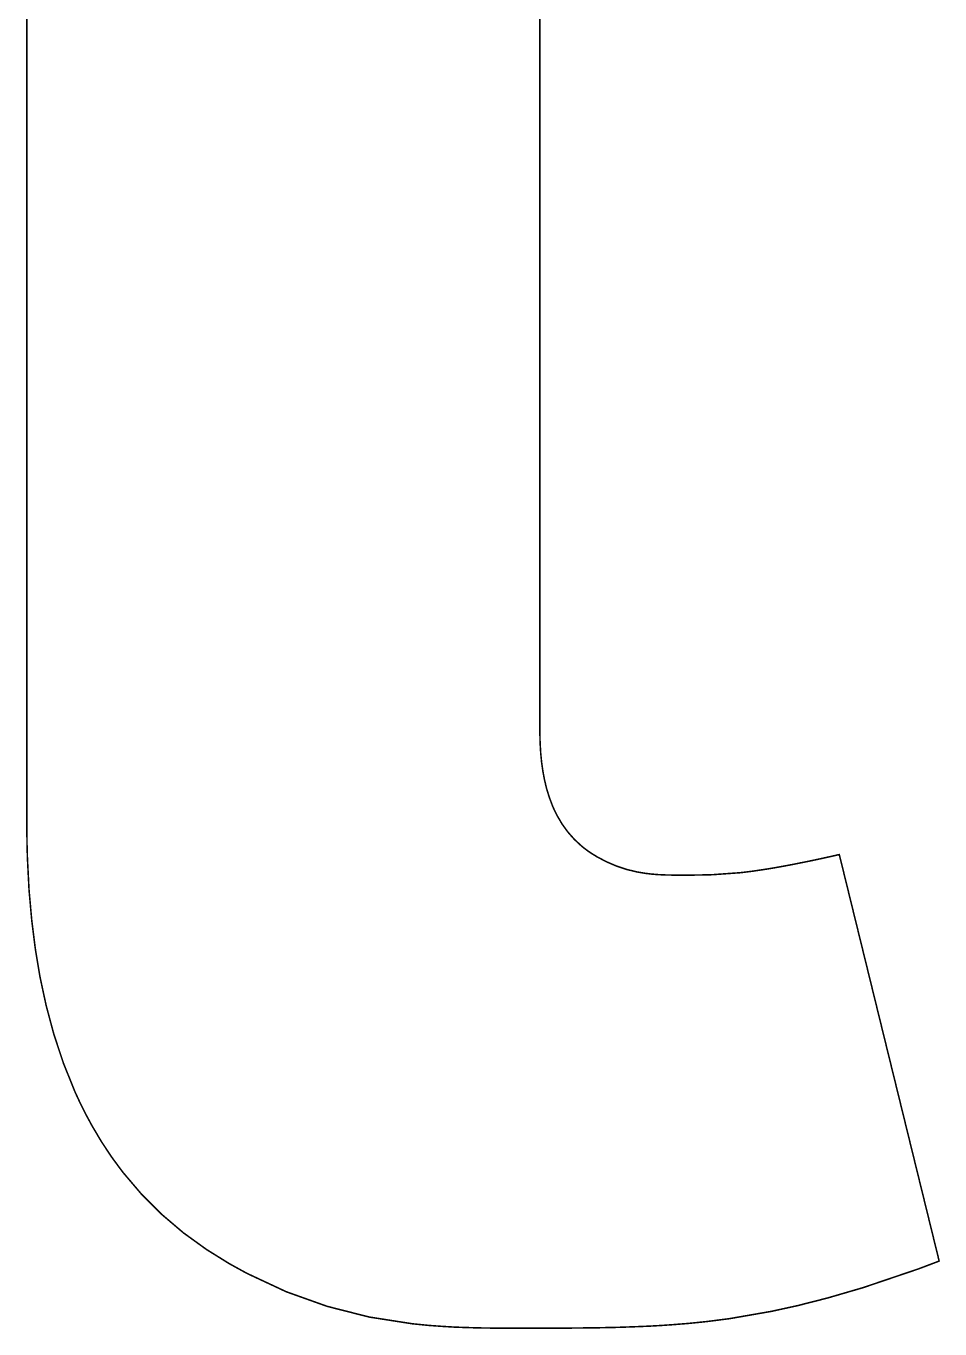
# Model space of a CAD drawing. Header units: millimetres. Extents: x 6 to 417, y 41 to 311.
# Drawn here: x 376.474 to 377.983, y 88.723 to 90.876 of the extents above; entities that cross this region are included whole.
import ezdxf

# ---------------------------------------------------------------- set-up
doc = ezdxf.new("R2010")
doc.units = ezdxf.units.MM
doc.layers.add('DrillDrawing', color=1, linetype='Continuous')

msp = doc.modelspace()

# ---------------------------------------------------------------- linework, layer by layer
at = {"layer": 'DrillDrawing', "const_width": 0.00254}
for points in [[(376.475, 89.5585), (376.475, 93.8718)], [(377.3221, 89.71), (377.3221, 93.8718)], [(377.3221, 89.7067), (377.3225, 89.691)], [(377.3225, 89.691), (377.3235, 89.6746)], [(377.3235, 89.6746), (377.325, 89.6592)], [(377.325, 89.6592), (377.3271, 89.6446)], [(377.3271, 89.6446), (377.3299, 89.6297)], [(377.3299, 89.6297), (377.3333, 89.6158)], [(377.3333, 89.6158), (377.3376, 89.6018)], [(377.3376, 89.6018), (377.3432, 89.5869)], [(377.4065, 89.5095), (377.4166, 89.5033)], [(377.8016, 89.5037), (377.8165, 89.5071)], [(377.8165, 89.5071), (377.9814, 88.8356)], [(376.4759, 89.5023), (376.4786, 89.449)], [(377.6863, 89.4815), (377.6941, 89.4827)], [(377.6941, 89.4827), (377.7025, 89.484)], [(377.7025, 89.484), (377.7112, 89.4855)], [(377.7112, 89.4855), (377.7207, 89.4872)], [(377.7207, 89.4872), (377.7304, 89.489)], [(377.7304, 89.489), (377.741, 89.491)], [(377.741, 89.491), (377.7518, 89.4932)], [(377.7518, 89.4932), (377.7635, 89.4955)], [(377.7635, 89.4955), (377.7755, 89.498)], [(377.7755, 89.498), (377.7884, 89.5008)], [(377.7884, 89.5008), (377.8016, 89.5037)], [(377.4832, 89.4782), (377.4967, 89.476)], [(377.4967, 89.476), (377.5058, 89.4749)], [(377.5058, 89.4749), (377.5128, 89.4743)], [(377.5128, 89.4743), (377.5181, 89.4739)], [(377.5181, 89.4739), (377.5225, 89.4737)], [(377.5225, 89.4737), (377.5263, 89.4735)], [(377.5263, 89.4735), (377.5297, 89.4734)], [(377.5297, 89.4734), (377.5325, 89.4733)], [(377.5325, 89.4733), (377.5348, 89.4733)], [(377.5348, 89.4733), (377.5372, 89.4733)], [(377.5372, 89.4733), (377.539, 89.4732)], [(377.539, 89.4732), (377.5408, 89.4732)], [(377.5408, 89.4732), (377.5422, 89.4732)], [(377.5422, 89.4732), (377.5436, 89.4732)], [(377.5436, 89.4732), (377.5449, 89.4732)], [(377.5449, 89.4732), (377.5459, 89.4732)], [(377.5459, 89.4732), (377.5468, 89.4732)], [(377.5468, 89.4732), (377.5477, 89.4732)], [(377.5477, 89.4732), (377.5486, 89.4732)], [(377.5486, 89.4732), (377.5495, 89.4732)], [(377.5495, 89.4732), (377.5499, 89.4732)], [(377.5499, 89.4732), (377.5503, 89.4732)], [(377.5503, 89.4732), (377.5508, 89.4732)], [(377.5508, 89.4732), (377.5512, 89.4732)], [(377.5512, 89.4732), (377.5517, 89.4732)], [(377.5517, 89.4732), (377.5521, 89.4732)], [(377.5521, 89.4732), (377.5526, 89.4732)], [(377.5526, 89.4732), (377.553, 89.4732)], [(377.553, 89.4732), (377.5535, 89.4732)], [(377.5535, 89.4732), (377.5539, 89.4732)], [(377.5539, 89.4732), (377.5543, 89.4732)], [(377.5543, 89.4732), (377.5548, 89.4732)], [(377.5548, 89.4732), (377.5552, 89.4732)], [(377.5552, 89.4732), (377.5557, 89.4732)], [(377.5557, 89.4732), (377.5561, 89.4732)], [(377.5561, 89.4732), (377.5565, 89.4732)], [(377.5565, 89.4732), (377.557, 89.4732)], [(377.557, 89.4732), (377.5574, 89.4732)], [(377.5574, 89.4732), (377.5579, 89.4732)], [(377.5579, 89.4732), (377.5587, 89.4732)], [(377.5587, 89.4732), (377.5596, 89.4732)], [(377.5596, 89.4732), (377.5605, 89.4732)], [(377.5605, 89.4732), (377.5613, 89.4732)], [(377.5613, 89.4732), (377.5622, 89.4732)], [(377.5622, 89.4732), (377.5635, 89.4732)], [(377.5635, 89.4732), (377.5648, 89.4732)], [(377.5648, 89.4732), (377.5661, 89.4732)], [(377.5661, 89.4732), (377.5673, 89.4732)], [(377.5673, 89.4732), (377.569, 89.4732)], [(377.569, 89.4732), (377.5707, 89.4732)], [(377.5707, 89.4732), (377.5729, 89.4732)], [(377.5729, 89.4732), (377.575, 89.4732)], [(377.575, 89.4732), (377.5775, 89.4732)], [(377.5775, 89.4732), (377.58, 89.4733)], [(377.58, 89.4733), (377.5829, 89.4733)], [(377.5829, 89.4733), (377.5863, 89.4733)], [(377.5863, 89.4733), (377.59, 89.4734)], [(377.59, 89.4734), (377.5946, 89.4735)], [(377.5946, 89.4735), (377.6, 89.4736)], [(377.6, 89.4736), (377.6071, 89.4738)], [(377.6071, 89.4738), (377.6531, 89.4771)], [(377.6531, 89.4771), (377.6654, 89.4786)], [(377.6654, 89.4786), (377.672, 89.4794)], [(377.672, 89.4794), (377.6788, 89.4804)], [(377.6788, 89.4804), (377.6863, 89.4815)], [(376.4786, 89.449), (376.4831, 89.3984)], [(376.4831, 89.3984), (376.4891, 89.3505)], [(376.4891, 89.3505), (376.4967, 89.3051)], [(376.4967, 89.3051), (376.5068, 89.2581)], [(376.5068, 89.2581), (376.5196, 89.2102)], [(376.5196, 89.2102), (376.5356, 89.162)], [(376.5356, 89.162), (376.5549, 89.1142)], [(376.7717, 88.8547), (376.8093, 88.8313)], [(376.8093, 88.8313), (376.8384, 88.8153)], [(377.8554, 88.7916), (377.9473, 88.8227)], [(377.9473, 88.8227), (377.9814, 88.8356)], [(377.7476, 88.762), (377.7967, 88.7745)], [(377.7967, 88.7745), (377.8554, 88.7916)], [(377.6353, 88.7405), (377.7047, 88.7526)], [(377.7047, 88.7526), (377.7476, 88.762)], [(377.1111, 88.7321), (377.139, 88.7293)], [(377.139, 88.7293), (377.1613, 88.7277)], [(377.5027, 88.7281), (377.5224, 88.7292)], [(377.5224, 88.7292), (377.5435, 88.7307)], [(377.5435, 88.7307), (377.5686, 88.7327)], [(377.5686, 88.7327), (377.5978, 88.7357)], [(377.5978, 88.7357), (377.6353, 88.7405)], [(377.1613, 88.7277), (377.18, 88.7266)], [(377.18, 88.7266), (377.1951, 88.726)], [(377.1951, 88.726), (377.2084, 88.7256)], [(377.2084, 88.7256), (377.2183, 88.7253)], [(377.2183, 88.7253), (377.2281, 88.7251)], [(377.2281, 88.7251), (377.2363, 88.725)], [(377.2363, 88.725), (377.2428, 88.7249)], [(377.2428, 88.7249), (377.2493, 88.7249)], [(377.2493, 88.7249), (377.2541, 88.7248)], [(377.2541, 88.7248), (377.2589, 88.7248)], [(377.2589, 88.7248), (377.2637, 88.7248)], [(377.2637, 88.7248), (377.2669, 88.7248)], [(377.2669, 88.7248), (377.2701, 88.7248)], [(377.2701, 88.7248), (377.2733, 88.7248)], [(377.2733, 88.7248), (377.2765, 88.7248)], [(377.2765, 88.7248), (377.2796, 88.7248)], [(377.2796, 88.7248), (377.2812, 88.7248)], [(377.2812, 88.7248), (377.2828, 88.7248)], [(377.2828, 88.7248), (377.2844, 88.7248)], [(377.2844, 88.7248), (377.286, 88.7248)], [(377.286, 88.7248), (377.2875, 88.7248)], [(377.2875, 88.7248), (377.2891, 88.7248)], [(377.2891, 88.7248), (377.2907, 88.7248)], [(377.2907, 88.7248), (377.2923, 88.7248)], [(377.2923, 88.7248), (377.2938, 88.7248)], [(377.2938, 88.7248), (377.2954, 88.7248)], [(377.2954, 88.7248), (377.297, 88.7248)], [(377.297, 88.7248), (377.2985, 88.7248)], [(377.2985, 88.7248), (377.3001, 88.7248)], [(377.3001, 88.7248), (377.3017, 88.7248)], [(377.3017, 88.7248), (377.3032, 88.7248)], [(377.3032, 88.7248), (377.3048, 88.7248)], [(377.3048, 88.7248), (377.3063, 88.7248)], [(377.3063, 88.7248), (377.3079, 88.7248)], [(377.3079, 88.7248), (377.3094, 88.7248)], [(377.3094, 88.7248), (377.3125, 88.7248)], [(377.3125, 88.7248), (377.3156, 88.7248)], [(377.3156, 88.7248), (377.3187, 88.7248)], [(377.3187, 88.7248), (377.3218, 88.7248)], [(377.3218, 88.7248), (377.3249, 88.7248)], [(377.3249, 88.7248), (377.328, 88.7248)], [(377.328, 88.7248), (377.3326, 88.7248)], [(377.3326, 88.7248), (377.3372, 88.7248)], [(377.3372, 88.7248), (377.3418, 88.7248)], [(377.3418, 88.7248), (377.3463, 88.7248)], [(377.3463, 88.7248), (377.3524, 88.7248)], [(377.3524, 88.7248), (377.3584, 88.7249)], [(377.3584, 88.7249), (377.3645, 88.7249)], [(377.3645, 88.7249), (377.372, 88.7249)], [(377.372, 88.7249), (377.3794, 88.725)], [(377.3794, 88.725), (377.3884, 88.7251)], [(377.3884, 88.7251), (377.3973, 88.7252)], [(377.3973, 88.7252), (377.4076, 88.7253)], [(377.4076, 88.7253), (377.4179, 88.7254)], [(377.4179, 88.7254), (377.4295, 88.7257)], [(377.4295, 88.7257), (377.4426, 88.7259)], [(377.4426, 88.7259), (377.4556, 88.7263)], [(377.4556, 88.7263), (377.4699, 88.7268)], [(377.4699, 88.7268), (377.4856, 88.7274)], [(377.4856, 88.7274), (377.5027, 88.7281)]]:
    msp.add_lwpolyline(points, dxfattribs=at)
at = {"layer": 'DrillDrawing', "const_width": 0.00127}
for points in [[(377.3215, 89.71, 1), (377.3228, 89.71, 1)], [(377.3215, 89.71, 1), (377.3228, 89.71, 1)], [(377.3215, 89.7067, 1), (377.3228, 89.7067, 1)], [(377.3215, 89.7067, 1), (377.3228, 89.7067, 1)], [(377.3219, 89.691, 1), (377.3231, 89.691, 1)], [(377.3219, 89.691, 1), (377.3231, 89.691, 1)], [(377.3228, 89.6746, 1), (377.3241, 89.6746, 1)], [(377.3228, 89.6746, 1), (377.3241, 89.6746, 1)], [(377.3244, 89.6592, 1), (377.3256, 89.6592, 1)], [(377.3244, 89.6592, 1), (377.3256, 89.6592, 1)], [(377.3264, 89.6446, 1), (377.3277, 89.6446, 1)], [(377.3264, 89.6446, 1), (377.3277, 89.6446, 1)], [(377.3293, 89.6297, 1), (377.3306, 89.6297, 1)], [(377.3293, 89.6297, 1), (377.3306, 89.6297, 1)], [(377.3327, 89.6158, 1), (377.334, 89.6158, 1)], [(377.3327, 89.6158, 1), (377.334, 89.6158, 1)], [(377.337, 89.6018, 1), (377.3382, 89.6018, 1)], [(377.337, 89.6018, 1), (377.3382, 89.6018, 1)], [(377.3426, 89.5869, 1), (377.3439, 89.5869, 1)], [(377.3426, 89.5869, 1), (377.3439, 89.5869, 1)], [(377.3502, 89.5709, 1), (377.3515, 89.5709, 1)], [(377.3502, 89.5709, 1), (377.3515, 89.5709, 1)], [(376.4744, 89.5585, 1), (376.4756, 89.5585, 1)], [(376.4744, 89.5585, 1), (376.4756, 89.5585, 1)], [(377.3901, 89.5213, 1), (377.3913, 89.5213, 1)], [(377.3901, 89.5213, 1), (377.3913, 89.5213, 1)], [(377.4059, 89.5095, 1), (377.4071, 89.5095, 1)], [(377.4059, 89.5095, 1), (377.4071, 89.5095, 1)], [(377.8159, 89.5071, 1), (377.8171, 89.5071, 1)], [(377.8159, 89.5071, 1), (377.8171, 89.5071, 1)], [(376.4753, 89.5023, 1), (376.4766, 89.5023, 1)], [(376.4753, 89.5023, 1), (376.4766, 89.5023, 1)], [(377.4159, 89.5033, 1), (377.4172, 89.5033, 1)], [(377.4159, 89.5033, 1), (377.4172, 89.5033, 1)], [(377.6934, 89.4827, 1), (377.6947, 89.4827, 1)], [(377.6934, 89.4827, 1), (377.6947, 89.4827, 1)], [(377.7019, 89.484, 1), (377.7032, 89.484, 1)], [(377.7019, 89.484, 1), (377.7032, 89.484, 1)], [(377.7106, 89.4855, 1), (377.7118, 89.4855, 1)], [(377.7106, 89.4855, 1), (377.7118, 89.4855, 1)], [(377.72, 89.4872, 1), (377.7213, 89.4872, 1)], [(377.72, 89.4872, 1), (377.7213, 89.4872, 1)], [(377.7298, 89.489, 1), (377.731, 89.489, 1)], [(377.7298, 89.489, 1), (377.731, 89.489, 1)], [(377.7403, 89.491, 1), (377.7416, 89.491, 1)], [(377.7403, 89.491, 1), (377.7416, 89.491, 1)], [(377.7512, 89.4932, 1), (377.7524, 89.4932, 1)], [(377.7512, 89.4932, 1), (377.7524, 89.4932, 1)], [(377.7629, 89.4955, 1), (377.7641, 89.4955, 1)], [(377.7629, 89.4955, 1), (377.7641, 89.4955, 1)], [(377.7749, 89.498, 1), (377.7761, 89.498, 1)], [(377.7749, 89.498, 1), (377.7761, 89.498, 1)], [(377.7878, 89.5008, 1), (377.7891, 89.5008, 1)], [(377.7878, 89.5008, 1), (377.7891, 89.5008, 1)], [(377.801, 89.5037, 1), (377.8022, 89.5037, 1)], [(377.801, 89.5037, 1), (377.8022, 89.5037, 1)], [(377.4825, 89.4782, 1), (377.4838, 89.4782, 1)], [(377.4825, 89.4782, 1), (377.4838, 89.4782, 1)], [(377.496, 89.476, 1), (377.4973, 89.476, 1)], [(377.496, 89.476, 1), (377.4973, 89.476, 1)], [(377.5052, 89.4749, 1), (377.5064, 89.4749, 1)], [(377.5052, 89.4749, 1), (377.5064, 89.4749, 1)], [(377.5121, 89.4743, 1), (377.5134, 89.4743, 1)], [(377.5121, 89.4743, 1), (377.5134, 89.4743, 1)], [(377.5175, 89.4739, 1), (377.5188, 89.4739, 1)], [(377.5175, 89.4739, 1), (377.5188, 89.4739, 1)], [(377.5219, 89.4737, 1), (377.5231, 89.4737, 1)], [(377.5219, 89.4737, 1), (377.5231, 89.4737, 1)], [(377.5257, 89.4735, 1), (377.527, 89.4735, 1)], [(377.5257, 89.4735, 1), (377.527, 89.4735, 1)], [(377.529, 89.4734, 1), (377.5303, 89.4734, 1)], [(377.529, 89.4734, 1), (377.5303, 89.4734, 1)], [(377.5319, 89.4733, 1), (377.5331, 89.4733, 1)], [(377.5319, 89.4733, 1), (377.5331, 89.4733, 1)], [(377.5342, 89.4733, 1), (377.5355, 89.4733, 1)], [(377.5342, 89.4733, 1), (377.5355, 89.4733, 1)], [(377.5365, 89.4733, 1), (377.5378, 89.4733, 1)], [(377.5365, 89.4733, 1), (377.5378, 89.4733, 1)], [(377.5384, 89.4732, 1), (377.5396, 89.4732, 1)], [(377.5384, 89.4732, 1), (377.5396, 89.4732, 1)], [(377.5402, 89.4732, 1), (377.5415, 89.4732, 1)], [(377.5402, 89.4732, 1), (377.5415, 89.4732, 1)], [(377.5416, 89.4732, 1), (377.5429, 89.4732, 1)], [(377.5416, 89.4732, 1), (377.5429, 89.4732, 1)], [(377.543, 89.4732, 1), (377.5442, 89.4732, 1)], [(377.543, 89.4732, 1), (377.5442, 89.4732, 1)], [(377.5443, 89.4732, 1), (377.5456, 89.4732, 1)], [(377.5443, 89.4732, 1), (377.5456, 89.4732, 1)], [(377.5452, 89.4732, 1), (377.5465, 89.4732, 1)], [(377.5452, 89.4732, 1), (377.5465, 89.4732, 1)], [(377.5461, 89.4732, 1), (377.5474, 89.4732, 1)], [(377.5461, 89.4732, 1), (377.5474, 89.4732, 1)], [(377.547, 89.4732, 1), (377.5483, 89.4732, 1)], [(377.547, 89.4732, 1), (377.5483, 89.4732, 1)], [(377.5479, 89.4732, 1), (377.5492, 89.4732, 1)], [(377.5479, 89.4732, 1), (377.5492, 89.4732, 1)], [(377.5488, 89.4732, 1), (377.5501, 89.4732, 1)], [(377.5488, 89.4732, 1), (377.5501, 89.4732, 1)], [(377.5493, 89.4732, 1), (377.5505, 89.4732, 1)], [(377.5493, 89.4732, 1), (377.5505, 89.4732, 1)], [(377.5497, 89.4732, 1), (377.551, 89.4732, 1)], [(377.5497, 89.4732, 1), (377.551, 89.4732, 1)], [(377.5502, 89.4732, 1), (377.5514, 89.4732, 1)], [(377.5502, 89.4732, 1), (377.5514, 89.4732, 1)], [(377.5506, 89.4732, 1), (377.5519, 89.4732, 1)], [(377.5506, 89.4732, 1), (377.5519, 89.4732, 1)], [(377.5511, 89.4732, 1), (377.5523, 89.4732, 1)], [(377.5511, 89.4732, 1), (377.5523, 89.4732, 1)], [(377.5515, 89.4732, 1), (377.5528, 89.4732, 1)], [(377.5515, 89.4732, 1), (377.5528, 89.4732, 1)], [(377.5519, 89.4732, 1), (377.5532, 89.4732, 1)], [(377.5519, 89.4732, 1), (377.5532, 89.4732, 1)], [(377.5524, 89.4732, 1), (377.5537, 89.4732, 1)], [(377.5524, 89.4732, 1), (377.5537, 89.4732, 1)], [(377.5528, 89.4732, 1), (377.5541, 89.4732, 1)], [(377.5528, 89.4732, 1), (377.5541, 89.4732, 1)], [(377.5533, 89.4732, 1), (377.5545, 89.4732, 1)], [(377.5533, 89.4732, 1), (377.5545, 89.4732, 1)], [(377.5537, 89.4732, 1), (377.555, 89.4732, 1)], [(377.5537, 89.4732, 1), (377.555, 89.4732, 1)], [(377.5541, 89.4732, 1), (377.5554, 89.4732, 1)], [(377.5541, 89.4732, 1), (377.5554, 89.4732, 1)], [(377.5546, 89.4732, 1), (377.5559, 89.4732, 1)], [(377.5546, 89.4732, 1), (377.5559, 89.4732, 1)], [(377.555, 89.4732, 1), (377.5563, 89.4732, 1)], [(377.555, 89.4732, 1), (377.5563, 89.4732, 1)], [(377.5555, 89.4732, 1), (377.5567, 89.4732, 1)], [(377.5555, 89.4732, 1), (377.5567, 89.4732, 1)], [(377.5559, 89.4732, 1), (377.5572, 89.4732, 1)], [(377.5559, 89.4732, 1), (377.5572, 89.4732, 1)], [(377.5563, 89.4732, 1), (377.5576, 89.4732, 1)], [(377.5563, 89.4732, 1), (377.5576, 89.4732, 1)], [(377.5568, 89.4732, 1), (377.5581, 89.4732, 1)], [(377.5568, 89.4732, 1), (377.5581, 89.4732, 1)], [(377.5572, 89.4732, 1), (377.5585, 89.4732, 1)], [(377.5572, 89.4732, 1), (377.5585, 89.4732, 1)], [(377.5581, 89.4732, 1), (377.5594, 89.4732, 1)], [(377.5581, 89.4732, 1), (377.5594, 89.4732, 1)], [(377.559, 89.4732, 1), (377.5602, 89.4732, 1)], [(377.559, 89.4732, 1), (377.5602, 89.4732, 1)], [(377.5598, 89.4732, 1), (377.5611, 89.4732, 1)], [(377.5598, 89.4732, 1), (377.5611, 89.4732, 1)], [(377.5607, 89.4732, 1), (377.562, 89.4732, 1)], [(377.5607, 89.4732, 1), (377.562, 89.4732, 1)], [(377.5616, 89.4732, 1), (377.5628, 89.4732, 1)], [(377.5616, 89.4732, 1), (377.5628, 89.4732, 1)], [(377.5629, 89.4732, 1), (377.5641, 89.4732, 1)], [(377.5629, 89.4732, 1), (377.5641, 89.4732, 1)], [(377.5641, 89.4732, 1), (377.5654, 89.4732, 1)], [(377.5641, 89.4732, 1), (377.5654, 89.4732, 1)], [(377.5654, 89.4732, 1), (377.5667, 89.4732, 1)], [(377.5654, 89.4732, 1), (377.5667, 89.4732, 1)], [(377.5667, 89.4732, 1), (377.568, 89.4732, 1)], [(377.5667, 89.4732, 1), (377.568, 89.4732, 1)], [(377.5684, 89.4732, 1), (377.5697, 89.4732, 1)], [(377.5684, 89.4732, 1), (377.5697, 89.4732, 1)], [(377.5701, 89.4732, 1), (377.5714, 89.4732, 1)], [(377.5701, 89.4732, 1), (377.5714, 89.4732, 1)], [(377.5722, 89.4732, 1), (377.5735, 89.4732, 1)], [(377.5722, 89.4732, 1), (377.5735, 89.4732, 1)], [(377.5743, 89.4732, 1), (377.5756, 89.4732, 1)], [(377.5743, 89.4732, 1), (377.5756, 89.4732, 1)], [(377.5769, 89.4732, 1), (377.5781, 89.4732, 1)], [(377.5769, 89.4732, 1), (377.5781, 89.4732, 1)], [(377.5794, 89.4733, 1), (377.5806, 89.4733, 1)], [(377.5794, 89.4733, 1), (377.5806, 89.4733, 1)], [(377.5823, 89.4733, 1), (377.5836, 89.4733, 1)], [(377.5823, 89.4733, 1), (377.5836, 89.4733, 1)], [(377.5856, 89.4733, 1), (377.5869, 89.4733, 1)], [(377.5856, 89.4733, 1), (377.5869, 89.4733, 1)], [(377.5894, 89.4734, 1), (377.5906, 89.4734, 1)], [(377.5894, 89.4734, 1), (377.5906, 89.4734, 1)], [(377.5939, 89.4735, 1), (377.5952, 89.4735, 1)], [(377.5939, 89.4735, 1), (377.5952, 89.4735, 1)], [(377.5993, 89.4736, 1), (377.6006, 89.4736, 1)], [(377.5993, 89.4736, 1), (377.6006, 89.4736, 1)], [(377.6064, 89.4738, 1), (377.6077, 89.4738, 1)], [(377.6064, 89.4738, 1), (377.6077, 89.4738, 1)], [(377.6525, 89.4771, 1), (377.6538, 89.4771, 1)], [(377.6525, 89.4771, 1), (377.6538, 89.4771, 1)], [(377.6648, 89.4786, 1), (377.666, 89.4786, 1)], [(377.6648, 89.4786, 1), (377.666, 89.4786, 1)], [(377.6714, 89.4794, 1), (377.6727, 89.4794, 1)], [(377.6714, 89.4794, 1), (377.6727, 89.4794, 1)], [(377.6782, 89.4804, 1), (377.6795, 89.4804, 1)], [(377.6782, 89.4804, 1), (377.6795, 89.4804, 1)], [(377.6857, 89.4815, 1), (377.687, 89.4815, 1)], [(377.6857, 89.4815, 1), (377.687, 89.4815, 1)], [(376.478, 89.449, 1), (376.4793, 89.449, 1)], [(376.478, 89.449, 1), (376.4793, 89.449, 1)], [(376.4824, 89.3984, 1), (376.4837, 89.3984, 1)], [(376.4824, 89.3984, 1), (376.4837, 89.3984, 1)], [(376.4885, 89.3505, 1), (376.4898, 89.3505, 1)], [(376.4885, 89.3505, 1), (376.4898, 89.3505, 1)], [(376.4961, 89.3051, 1), (376.4974, 89.3051, 1)], [(376.4961, 89.3051, 1), (376.4974, 89.3051, 1)], [(376.5061, 89.2581, 1), (376.5074, 89.2581, 1)], [(376.5061, 89.2581, 1), (376.5074, 89.2581, 1)], [(376.519, 89.2102, 1), (376.5203, 89.2102, 1)], [(376.519, 89.2102, 1), (376.5203, 89.2102, 1)], [(376.5349, 89.162, 1), (376.5362, 89.162, 1)], [(376.5349, 89.162, 1), (376.5362, 89.162, 1)], [(376.5543, 89.1142, 1), (376.5556, 89.1142, 1)], [(376.5543, 89.1142, 1), (376.5556, 89.1142, 1)], [(376.5821, 89.0588, 1), (376.5834, 89.0588, 1)], [(376.5821, 89.0588, 1), (376.5834, 89.0588, 1)], [(376.6328, 88.9825, 1), (376.6341, 88.9825, 1)], [(376.6328, 88.9825, 1), (376.6341, 88.9825, 1)], [(376.7711, 88.8547, 1), (376.7723, 88.8547, 1)], [(376.7711, 88.8547, 1), (376.7723, 88.8547, 1)], [(376.8087, 88.8313, 1), (376.81, 88.8313, 1)], [(376.8087, 88.8313, 1), (376.81, 88.8313, 1)], [(376.8378, 88.8153, 1), (376.839, 88.8153, 1)], [(376.8378, 88.8153, 1), (376.839, 88.8153, 1)], [(377.9467, 88.8227, 1), (377.948, 88.8227, 1)], [(377.9467, 88.8227, 1), (377.948, 88.8227, 1)], [(377.9808, 88.8356, 1), (377.982, 88.8356, 1)], [(377.9808, 88.8356, 1), (377.982, 88.8356, 1)], [(377.7961, 88.7745, 1), (377.7973, 88.7745, 1)], [(377.7961, 88.7745, 1), (377.7973, 88.7745, 1)], [(377.8547, 88.7916, 1), (377.856, 88.7916, 1)], [(377.8547, 88.7916, 1), (377.856, 88.7916, 1)], [(377.7041, 88.7526, 1), (377.7054, 88.7526, 1)], [(377.7041, 88.7526, 1), (377.7054, 88.7526, 1)], [(377.7469, 88.762, 1), (377.7482, 88.762, 1)], [(377.7469, 88.762, 1), (377.7482, 88.762, 1)], [(377.1104, 88.7321, 1), (377.1117, 88.7321, 1)], [(377.1104, 88.7321, 1), (377.1117, 88.7321, 1)], [(377.1383, 88.7293, 1), (377.1396, 88.7293, 1)], [(377.1383, 88.7293, 1), (377.1396, 88.7293, 1)], [(377.5218, 88.7292, 1), (377.5231, 88.7292, 1)], [(377.5218, 88.7292, 1), (377.5231, 88.7292, 1)], [(377.5428, 88.7307, 1), (377.5441, 88.7307, 1)], [(377.5428, 88.7307, 1), (377.5441, 88.7307, 1)], [(377.568, 88.7327, 1), (377.5693, 88.7327, 1)], [(377.568, 88.7327, 1), (377.5693, 88.7327, 1)], [(377.5972, 88.7357, 1), (377.5985, 88.7357, 1)], [(377.5972, 88.7357, 1), (377.5985, 88.7357, 1)], [(377.6347, 88.7405, 1), (377.6359, 88.7405, 1)], [(377.6347, 88.7405, 1), (377.6359, 88.7405, 1)], [(377.1607, 88.7277, 1), (377.1619, 88.7277, 1)], [(377.1607, 88.7277, 1), (377.1619, 88.7277, 1)], [(377.1793, 88.7266, 1), (377.1806, 88.7266, 1)], [(377.1793, 88.7266, 1), (377.1806, 88.7266, 1)], [(377.1944, 88.726, 1), (377.1957, 88.726, 1)], [(377.1944, 88.726, 1), (377.1957, 88.726, 1)], [(377.2078, 88.7256, 1), (377.209, 88.7256, 1)], [(377.2078, 88.7256, 1), (377.209, 88.7256, 1)], [(377.2177, 88.7253, 1), (377.2189, 88.7253, 1)], [(377.2177, 88.7253, 1), (377.2189, 88.7253, 1)], [(377.2275, 88.7251, 1), (377.2288, 88.7251, 1)], [(377.2275, 88.7251, 1), (377.2288, 88.7251, 1)], [(377.2357, 88.725, 1), (377.2369, 88.725, 1)], [(377.2357, 88.725, 1), (377.2369, 88.725, 1)], [(377.2422, 88.7249, 1), (377.2434, 88.7249, 1)], [(377.2422, 88.7249, 1), (377.2434, 88.7249, 1)], [(377.2486, 88.7249, 1), (377.2499, 88.7249, 1)], [(377.2486, 88.7249, 1), (377.2499, 88.7249, 1)], [(377.2535, 88.7248, 1), (377.2547, 88.7248, 1)], [(377.2535, 88.7248, 1), (377.2547, 88.7248, 1)], [(377.2583, 88.7248, 1), (377.2596, 88.7248, 1)], [(377.2583, 88.7248, 1), (377.2596, 88.7248, 1)], [(377.2631, 88.7248, 1), (377.2644, 88.7248, 1)], [(377.2631, 88.7248, 1), (377.2644, 88.7248, 1)], [(377.2663, 88.7248, 1), (377.2676, 88.7248, 1)], [(377.2663, 88.7248, 1), (377.2676, 88.7248, 1)], [(377.2695, 88.7248, 1), (377.2707, 88.7248, 1)], [(377.2695, 88.7248, 1), (377.2707, 88.7248, 1)], [(377.2727, 88.7248, 1), (377.2739, 88.7248, 1)], [(377.2727, 88.7248, 1), (377.2739, 88.7248, 1)], [(377.2758, 88.7248, 1), (377.2771, 88.7248, 1)], [(377.2758, 88.7248, 1), (377.2771, 88.7248, 1)], [(377.279, 88.7248, 1), (377.2803, 88.7248, 1)], [(377.279, 88.7248, 1), (377.2803, 88.7248, 1)], [(377.2806, 88.7248, 1), (377.2819, 88.7248, 1)], [(377.2806, 88.7248, 1), (377.2819, 88.7248, 1)], [(377.2822, 88.7248, 1), (377.2834, 88.7248, 1)], [(377.2822, 88.7248, 1), (377.2834, 88.7248, 1)], [(377.2838, 88.7248, 1), (377.285, 88.7248, 1)], [(377.2838, 88.7248, 1), (377.285, 88.7248, 1)], [(377.2853, 88.7248, 1), (377.2866, 88.7248, 1)], [(377.2853, 88.7248, 1), (377.2866, 88.7248, 1)], [(377.2869, 88.7248, 1), (377.2882, 88.7248, 1)], [(377.2869, 88.7248, 1), (377.2882, 88.7248, 1)], [(377.2885, 88.7248, 1), (377.2898, 88.7248, 1)], [(377.2885, 88.7248, 1), (377.2898, 88.7248, 1)], [(377.2901, 88.7248, 1), (377.2913, 88.7248, 1)], [(377.2901, 88.7248, 1), (377.2913, 88.7248, 1)], [(377.2916, 88.7248, 1), (377.2929, 88.7248, 1)], [(377.2916, 88.7248, 1), (377.2929, 88.7248, 1)], [(377.2932, 88.7248, 1), (377.2945, 88.7248, 1)], [(377.2932, 88.7248, 1), (377.2945, 88.7248, 1)], [(377.2948, 88.7248, 1), (377.296, 88.7248, 1)], [(377.2948, 88.7248, 1), (377.296, 88.7248, 1)], [(377.2963, 88.7248, 1), (377.2976, 88.7248, 1)], [(377.2963, 88.7248, 1), (377.2976, 88.7248, 1)], [(377.2979, 88.7248, 1), (377.2992, 88.7248, 1)], [(377.2979, 88.7248, 1), (377.2992, 88.7248, 1)], [(377.2995, 88.7248, 1), (377.3007, 88.7248, 1)], [(377.2995, 88.7248, 1), (377.3007, 88.7248, 1)], [(377.301, 88.7248, 1), (377.3023, 88.7248, 1)], [(377.301, 88.7248, 1), (377.3023, 88.7248, 1)], [(377.3026, 88.7248, 1), (377.3039, 88.7248, 1)], [(377.3026, 88.7248, 1), (377.3039, 88.7248, 1)], [(377.3041, 88.7248, 1), (377.3054, 88.7248, 1)], [(377.3041, 88.7248, 1), (377.3054, 88.7248, 1)], [(377.3057, 88.7248, 1), (377.307, 88.7248, 1)], [(377.3057, 88.7248, 1), (377.307, 88.7248, 1)], [(377.3073, 88.7248, 1), (377.3085, 88.7248, 1)], [(377.3073, 88.7248, 1), (377.3085, 88.7248, 1)], [(377.3088, 88.7248, 1), (377.3101, 88.7248, 1)], [(377.3088, 88.7248, 1), (377.3101, 88.7248, 1)], [(377.3119, 88.7248, 1), (377.3132, 88.7248, 1)], [(377.3119, 88.7248, 1), (377.3132, 88.7248, 1)], [(377.315, 88.7248, 1), (377.3163, 88.7248, 1)], [(377.315, 88.7248, 1), (377.3163, 88.7248, 1)], [(377.3181, 88.7248, 1), (377.3194, 88.7248, 1)], [(377.3181, 88.7248, 1), (377.3194, 88.7248, 1)], [(377.3212, 88.7248, 1), (377.3225, 88.7248, 1)], [(377.3212, 88.7248, 1), (377.3225, 88.7248, 1)], [(377.3243, 88.7248, 1), (377.3255, 88.7248, 1)], [(377.3243, 88.7248, 1), (377.3255, 88.7248, 1)], [(377.3273, 88.7248, 1), (377.3286, 88.7248, 1)], [(377.3273, 88.7248, 1), (377.3286, 88.7248, 1)], [(377.332, 88.7248, 1), (377.3332, 88.7248, 1)], [(377.332, 88.7248, 1), (377.3332, 88.7248, 1)], [(377.3365, 88.7248, 1), (377.3378, 88.7248, 1)], [(377.3365, 88.7248, 1), (377.3378, 88.7248, 1)], [(377.3411, 88.7248, 1), (377.3424, 88.7248, 1)], [(377.3411, 88.7248, 1), (377.3424, 88.7248, 1)], [(377.3457, 88.7248, 1), (377.347, 88.7248, 1)], [(377.3457, 88.7248, 1), (377.347, 88.7248, 1)], [(377.3518, 88.7248, 1), (377.353, 88.7248, 1)], [(377.3518, 88.7248, 1), (377.353, 88.7248, 1)], [(377.3578, 88.7249, 1), (377.3591, 88.7249, 1)], [(377.3578, 88.7249, 1), (377.3591, 88.7249, 1)], [(377.3638, 88.7249, 1), (377.3651, 88.7249, 1)], [(377.3638, 88.7249, 1), (377.3651, 88.7249, 1)], [(377.3713, 88.7249, 1), (377.3726, 88.7249, 1)], [(377.3713, 88.7249, 1), (377.3726, 88.7249, 1)], [(377.3788, 88.725, 1), (377.3801, 88.725, 1)], [(377.3788, 88.725, 1), (377.3801, 88.725, 1)], [(377.3877, 88.7251, 1), (377.389, 88.7251, 1)], [(377.3877, 88.7251, 1), (377.389, 88.7251, 1)], [(377.3966, 88.7252, 1), (377.3979, 88.7252, 1)], [(377.3966, 88.7252, 1), (377.3979, 88.7252, 1)], [(377.4069, 88.7253, 1), (377.4082, 88.7253, 1)], [(377.4069, 88.7253, 1), (377.4082, 88.7253, 1)], [(377.4172, 88.7254, 1), (377.4185, 88.7254, 1)], [(377.4172, 88.7254, 1), (377.4185, 88.7254, 1)], [(377.4289, 88.7257, 1), (377.4302, 88.7257, 1)], [(377.4289, 88.7257, 1), (377.4302, 88.7257, 1)], [(377.442, 88.7259, 1), (377.4432, 88.7259, 1)], [(377.442, 88.7259, 1), (377.4432, 88.7259, 1)], [(377.4549, 88.7263, 1), (377.4562, 88.7263, 1)], [(377.4549, 88.7263, 1), (377.4562, 88.7263, 1)], [(377.4693, 88.7268, 1), (377.4706, 88.7268, 1)], [(377.4693, 88.7268, 1), (377.4706, 88.7268, 1)], [(377.485, 88.7274, 1), (377.4863, 88.7274, 1)], [(377.485, 88.7274, 1), (377.4863, 88.7274, 1)], [(377.502, 88.7281, 1), (377.5033, 88.7281, 1)], [(377.502, 88.7281, 1), (377.5033, 88.7281, 1)]]:
    msp.add_lwpolyline(points, format="xyb", close=True, dxfattribs=at)
at = {"layer": 'DrillDrawing', "const_width": 0.00254}
for points in [[(377.3221, 89.7067, -0.001615), (377.3221, 89.71)], [(377.3509, 89.5709, -0.022692), (377.3432, 89.5869)], [(377.3907, 89.5213, -0.096524), (377.3509, 89.5709)], [(376.4759, 89.5023, -0.008393), (376.475, 89.5585)], [(377.4065, 89.5095, -0.02844), (377.3907, 89.5213)], [(377.4832, 89.4782, -0.083456), (377.4166, 89.5033)], [(376.5828, 89.0588, -0.022995), (376.5549, 89.1142)], [(376.6334, 88.9825, -0.037656), (376.5828, 89.0588)], [(376.7717, 88.8547, -0.080634), (376.6334, 88.9825)], [(377.1111, 88.7321, -0.094424), (376.8384, 88.8153)]]:
    msp.add_lwpolyline(points, format="xyb", dxfattribs=at)

doc.saveas('drawing.dxf')
